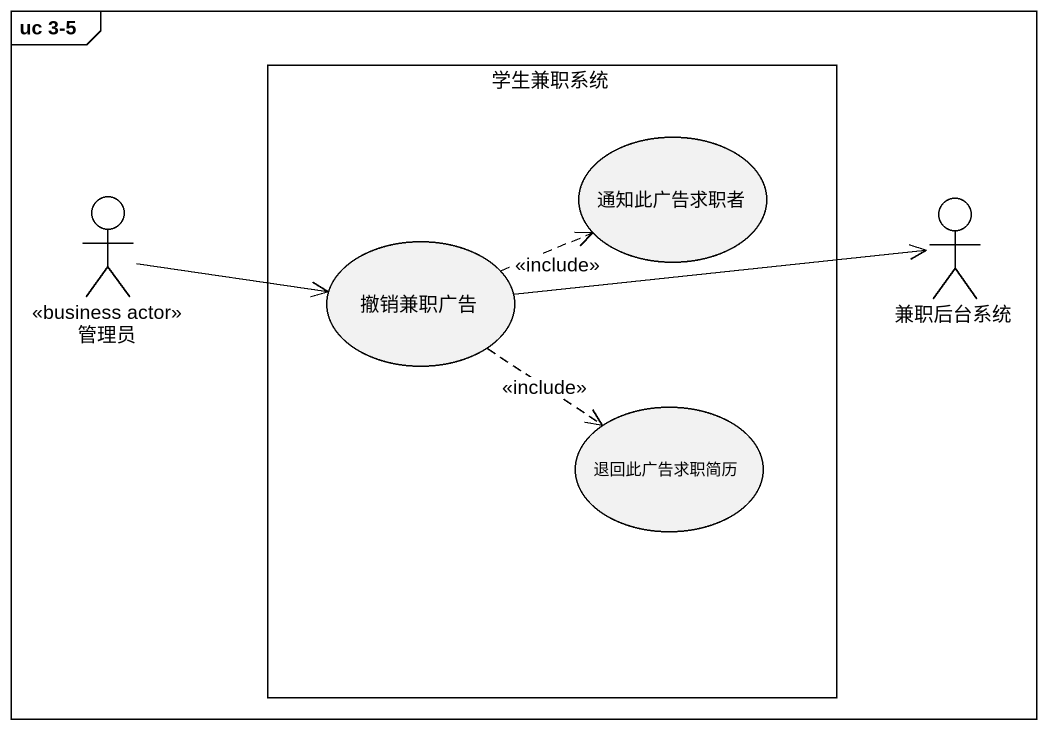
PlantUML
@startuml
mainframe uc 3-5
rectangle 学生兼职系统 {
  usecase 通知此广告求职者
  usecase 撤销兼职广告
  usecase 退回此广告求职简历
}
actor 管理员 <<business actor>>
actor 兼职后台系统
管理员 -right-> 撤销兼职广告
撤销兼职广告 .right.> 通知此广告求职者 : <<include>>
撤销兼职广告 -right-> 兼职后台系统
撤销兼职广告 ..> 退回此广告求职简历 : <<include>>
@enduml
